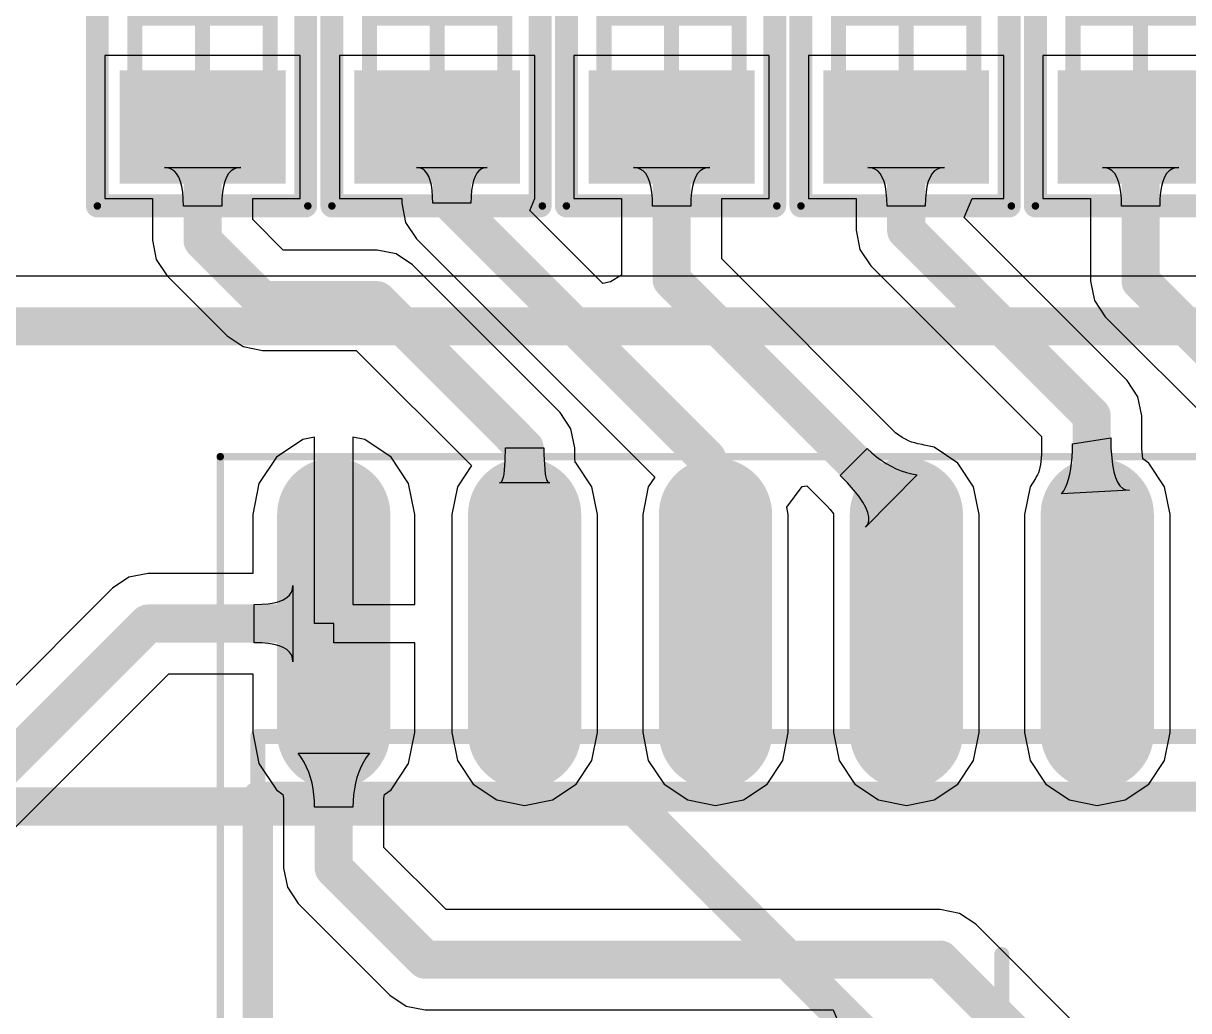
# Model space of a CAD drawing. Header units: inches. Extents: x 1.37 to 4.6, y 1.74 to 5.29.
# Drawn here: x 3.5377 to 3.843, y 2.9366 to 3.1951 of the extents above; entities that cross this region are included whole.
import ezdxf

# ---------------------------------------------------------------- set-up
doc = ezdxf.new("R2010")
doc.units = ezdxf.units.IN
doc.header["$MEASUREMENT"] = 0
for name, color, linetype in [('BottomLayer', 5, 'Continuous'), ('Mechanical13', 56, 'Continuous'), ('Mechanical15', 56, 'Continuous'), ('TopLayer', 1, 'Continuous'), ('TopOverlay', 2, 'Continuous'), ('TopPaste', 8, 'Continuous'), ('TopSolder', 216, 'Continuous')]:
    doc.layers.add(name, color=color, linetype=linetype)

# ---------------------------------------------------------------- blocks, each defined once
blk = doc.blocks.new('SOP_16_22')
at = {"layer": 'TopLayer'}
h = blk.add_hatch(color=1, dxfattribs=at)
edge = h.paths.add_edge_path()
edge.add_arc((-0.07776, 0.025), 0.01083, 270, 450)
edge.add_line((-0.07776, 0.03583), (-0.13484, 0.03583))
edge.add_arc((-0.13484, 0.025), 0.01083, 90, 270)
edge.add_line((-0.13484, 0.01417), (-0.07776, 0.01417))
h = blk.add_hatch(color=1, dxfattribs=at)
edge = h.paths.add_edge_path()
edge.add_arc((-0.07776, -0.025), 0.01083, 270, 450)
edge.add_line((-0.07776, -0.01417), (-0.13484, -0.01417))
edge.add_arc((-0.13484, -0.025), 0.01083, 90, 270)
edge.add_line((-0.13484, -0.03583), (-0.07776, -0.03583))
h = blk.add_hatch(color=1, dxfattribs=at)
edge = h.paths.add_edge_path()
edge.add_arc((-0.07776, -0.075), 0.01083, 270, 450)
edge.add_line((-0.07776, -0.06417), (-0.13484, -0.06417))
edge.add_arc((-0.13484, -0.075), 0.01083, 90, 270)
edge.add_line((-0.13484, -0.08583), (-0.07776, -0.08583))
h = blk.add_hatch(color=1, dxfattribs=at)
edge = h.paths.add_edge_path()
edge.add_arc((-0.07776, -0.125), 0.01083, 270, 450)
edge.add_line((-0.07776, -0.11417), (-0.13484, -0.11417))
edge.add_arc((-0.13484, -0.125), 0.01083, 90, 270)
edge.add_line((-0.13484, -0.13583), (-0.07776, -0.13583))
h = blk.add_hatch(color=1, dxfattribs=at)
edge = h.paths.add_edge_path()
edge.add_arc((-0.07776, -0.175), 0.01083, 270, 450)
edge.add_line((-0.07776, -0.16417), (-0.13484, -0.16417))
edge.add_arc((-0.13484, -0.175), 0.01083, 90, 270)
edge.add_line((-0.13484, -0.18583), (-0.07776, -0.18583))
at = {"layer": 'TopPaste'}
h = blk.add_hatch(color=8, dxfattribs=at)
edge = h.paths.add_edge_path()
edge.add_arc((-0.07776, 0.025), 0.01083, 270, 450)
edge.add_line((-0.07776, 0.03583), (-0.13484, 0.03583))
edge.add_arc((-0.13484, 0.025), 0.01083, 90, 270)
edge.add_line((-0.13484, 0.01417), (-0.07776, 0.01417))
h = blk.add_hatch(color=8, dxfattribs=at)
edge = h.paths.add_edge_path()
edge.add_arc((-0.07776, -0.025), 0.01083, 270, 450)
edge.add_line((-0.07776, -0.01417), (-0.13484, -0.01417))
edge.add_arc((-0.13484, -0.025), 0.01083, 90, 270)
edge.add_line((-0.13484, -0.03583), (-0.07776, -0.03583))
h = blk.add_hatch(color=8, dxfattribs=at)
edge = h.paths.add_edge_path()
edge.add_arc((-0.07776, -0.075), 0.01083, 270, 450)
edge.add_line((-0.07776, -0.06417), (-0.13484, -0.06417))
edge.add_arc((-0.13484, -0.075), 0.01083, 90, 270)
edge.add_line((-0.13484, -0.08583), (-0.07776, -0.08583))
h = blk.add_hatch(color=8, dxfattribs=at)
edge = h.paths.add_edge_path()
edge.add_arc((-0.07776, -0.125), 0.01083, 270, 450)
edge.add_line((-0.07776, -0.11417), (-0.13484, -0.11417))
edge.add_arc((-0.13484, -0.125), 0.01083, 90, 270)
edge.add_line((-0.13484, -0.13583), (-0.07776, -0.13583))
h = blk.add_hatch(color=8, dxfattribs=at)
edge = h.paths.add_edge_path()
edge.add_arc((-0.07776, -0.175), 0.01083, 270, 450)
edge.add_line((-0.07776, -0.16417), (-0.13484, -0.16417))
edge.add_arc((-0.13484, -0.175), 0.01083, 90, 270)
edge.add_line((-0.13484, -0.18583), (-0.07776, -0.18583))
at = {"layer": 'TopSolder'}
h = blk.add_hatch(color=216, dxfattribs=at)
edge = h.paths.add_edge_path()
edge.add_arc((-0.07776, 0.025), 0.01483, 270, 450)
edge.add_line((-0.07776, 0.03983), (-0.13484, 0.03983))
edge.add_arc((-0.13484, 0.025), 0.01483, 90, 270)
edge.add_line((-0.13484, 0.01017), (-0.07776, 0.01017))
h = blk.add_hatch(color=216, dxfattribs=at)
edge = h.paths.add_edge_path()
edge.add_arc((-0.07776, -0.025), 0.01483, 270, 450)
edge.add_line((-0.07776, -0.01017), (-0.13484, -0.01017))
edge.add_arc((-0.13484, -0.025), 0.01483, 90, 270)
edge.add_line((-0.13484, -0.03983), (-0.07776, -0.03983))
h = blk.add_hatch(color=216, dxfattribs=at)
edge = h.paths.add_edge_path()
edge.add_arc((-0.07776, -0.075), 0.01483, 270, 450)
edge.add_line((-0.07776, -0.06017), (-0.13484, -0.06017))
edge.add_arc((-0.13484, -0.075), 0.01483, 90, 270)
edge.add_line((-0.13484, -0.08983), (-0.07776, -0.08983))
h = blk.add_hatch(color=216, dxfattribs=at)
edge = h.paths.add_edge_path()
edge.add_arc((-0.07776, -0.125), 0.01483, 270, 450)
edge.add_line((-0.07776, -0.11017), (-0.13484, -0.11017))
edge.add_arc((-0.13484, -0.125), 0.01483, 90, 270)
edge.add_line((-0.13484, -0.13983), (-0.07776, -0.13983))
h = blk.add_hatch(color=216, dxfattribs=at)
edge = h.paths.add_edge_path()
edge.add_arc((-0.07776, -0.175), 0.01483, 270, 450)
edge.add_line((-0.07776, -0.16017), (-0.13484, -0.16017))
edge.add_arc((-0.13484, -0.175), 0.01483, 90, 270)
edge.add_line((-0.13484, -0.18983), (-0.07776, -0.18983))
at = {"layer": 'Mechanical13', "const_width": 0.00394}
for points in [[(-0.07677, -0.19488), (-0.07677, 0.19488)], [(0.07677, -0.19488), (-0.07677, -0.19488)]]:
    blk.add_lwpolyline(points, dxfattribs=at)
at = {"layer": 'Mechanical13', "const_width": 0.00197}
blk.add_lwpolyline([(-0.07776, -0.19488, 1), (-0.07579, -0.19488, 1)], format="xyb", close=True, dxfattribs=at)
blk.add_lwpolyline([(-0.07776, -0.19488, 1), (-0.07579, -0.19488, 1)], format="xyb", close=True, dxfattribs=at)
at = {"layer": 'Mechanical15'}
for points, const_width in [([(-0.15, -0.20472), (-0.15, 0.20472)], 0.00197), ([(0.01969, 0), (-0.01969, 0)], 0.00394), ([(0.15, -0.20472), (-0.15, -0.20472)], 0.00197)]:
    blk.add_lwpolyline(points, dxfattribs=dict(at, const_width=const_width))
for points, const_width in [([(-0.02067, 0, 1), (-0.0187, 0, 1)], 0.00197), ([(-0.15049, -0.20472, 1), (-0.14951, -0.20472, 1)], 0.000984), ([(-0.15049, -0.20472, 1), (-0.14951, -0.20472, 1)], 0.000984)]:
    blk.add_lwpolyline(points, format="xyb", close=True, dxfattribs=dict(at, const_width=const_width))
at = {"layer": 'TopOverlay', "const_width": 0.00787}
for points in [[(-0.06102, -0.19488), (-0.06102, 0.19488)], [(0.06102, -0.19488), (-0.06102, -0.19488)]]:
    blk.add_lwpolyline(points, dxfattribs=at)
at = {"layer": 'TopOverlay', "const_width": 0.00394}
blk.add_lwpolyline([(-0.06299, -0.19488, 1), (-0.05906, -0.19488, 1)], format="xyb", close=True, dxfattribs=at)
blk.add_lwpolyline([(-0.06299, -0.19488, 1), (-0.05906, -0.19488, 1)], format="xyb", close=True, dxfattribs=at)
blk = doc.blocks.new('_________0603_91')
at = {"layer": 'TopLayer'}
for points in [[(-0.03937, -0.01772), (-0.03937, 0.01772), (-0.01772, 0.01772), (-0.01772, -0.01772)], [(0.01772, -0.01772), (0.01772, 0.01772), (0.03937, 0.01772), (0.03937, -0.01772)]]:
    blk.add_hatch(color=1, dxfattribs=at).paths.add_polyline_path(points)
at = {"layer": 'TopPaste'}
for points in [[(-0.03937, -0.01772), (-0.03937, 0.01772), (-0.01772, 0.01772), (-0.01772, -0.01772)], [(0.01772, -0.01772), (0.01772, 0.01772), (0.03937, 0.01772), (0.03937, -0.01772)]]:
    blk.add_hatch(color=8, dxfattribs=at).paths.add_polyline_path(points)
at = {"layer": 'TopSolder'}
for points in [[(-0.04337, -0.02172), (-0.04337, 0.02172), (-0.01372, 0.02172), (-0.01372, -0.02172)], [(0.01372, -0.02172), (0.01372, 0.02172), (0.04337, 0.02172), (0.04337, -0.02172)]]:
    blk.add_hatch(color=216, dxfattribs=at).paths.add_polyline_path(points)
at = {"layer": 'Mechanical13', "const_width": 0.00394}
for points in [[(-0.0315, 0.01772), (-0.0315, -0.01772)], [(-0.0315, 0.01772), (0.0315, 0.01772)], [(0.0315, 0.01772), (0.0315, -0.01772)], [(-0.0315, -0.01772), (0.0315, -0.01772)]]:
    blk.add_lwpolyline(points, dxfattribs=at)
at = {"layer": 'Mechanical13', "const_width": 0.00197}
for points in [[(-0.03248, 0.01772, 1), (-0.03051, 0.01772, 1)], [(-0.03248, 0.01772, 1), (-0.03051, 0.01772, 1)], [(0.03051, 0.01772, 1), (0.03248, 0.01772, 1)], [(0.03051, 0.01772, 1), (0.03248, 0.01772, 1)], [(-0.03248, -0.01772, 1), (-0.03051, -0.01772, 1)], [(-0.03248, -0.01772, 1), (-0.03051, -0.01772, 1)], [(0.03051, -0.01772, 1), (0.03248, -0.01772, 1)], [(0.03051, -0.01772, 1), (0.03248, -0.01772, 1)]]:
    blk.add_lwpolyline(points, format="xyb", close=True, dxfattribs=at)
at = {"layer": 'Mechanical15'}
for points, const_width in [([(-0.04921, 0.02756), (-0.04921, -0.02756)], 0.00197), ([(-0.04921, 0.02756), (0.04921, 0.02756)], 0.00197), ([(0.04921, 0.02756), (0.04921, -0.02756)], 0.00197), ([(0, 0.01772), (0, -0.01772)], 0.00394), ([(-0.01772, 0), (0.01772, 0)], 0.00394), ([(-0.04921, -0.02756), (0.04921, -0.02756)], 0.00197)]:
    blk.add_lwpolyline(points, dxfattribs=dict(at, const_width=const_width))
for points, const_width in [([(-0.0497, 0.02756, 1), (-0.04872, 0.02756, 1)], 0.000984), ([(-0.0497, 0.02756, 1), (-0.04872, 0.02756, 1)], 0.000984), ([(0.04872, 0.02756, 1), (0.0497, 0.02756, 1)], 0.000984), ([(0.04872, 0.02756, 1), (0.0497, 0.02756, 1)], 0.000984), ([(-0.00098, 0.01772, 1), (0.00098, 0.01772, 1)], 0.00197), ([(-0.0187, 0, 1), (-0.01673, 0, 1)], 0.00197), ([(0.01673, 0, 1), (0.0187, 0, 1)], 0.00197), ([(-0.00098, -0.01772, 1), (0.00098, -0.01772, 1)], 0.00197), ([(-0.0497, -0.02756, 1), (-0.04872, -0.02756, 1)], 0.000984), ([(-0.0497, -0.02756, 1), (-0.04872, -0.02756, 1)], 0.000984), ([(0.04872, -0.02756, 1), (0.0497, -0.02756, 1)], 0.000984), ([(0.04872, -0.02756, 1), (0.0497, -0.02756, 1)], 0.000984)]:
    blk.add_lwpolyline(points, format="xyb", close=True, dxfattribs=dict(at, const_width=const_width))
at = {"layer": 'TopOverlay', "const_width": 0.006}
for points in [[(-0.04921, 0.02756), (-0.04921, -0.027)], [(-0.04921, 0.02756), (0.049, 0.02756)], [(0.049, 0.02756), (0.049, -0.027)], [(-0.04921, -0.027), (0.049, -0.027)]]:
    blk.add_lwpolyline(points, dxfattribs=at)
at = {"layer": 'TopOverlay', "const_width": 0.003}
for points in [[(-0.05071, 0.02756, 1), (-0.04771, 0.02756, 1)], [(-0.05071, 0.02756, 1), (-0.04771, 0.02756, 1)], [(0.0475, 0.02756, 1), (0.0505, 0.02756, 1)], [(0.0475, 0.02756, 1), (0.0505, 0.02756, 1)], [(-0.05071, -0.027, 1), (-0.04771, -0.027, 1)], [(-0.05071, -0.027, 1), (-0.04771, -0.027, 1)], [(0.0475, -0.027, 1), (0.0505, -0.027, 1)], [(0.0475, -0.027, 1), (0.0505, -0.027, 1)]]:
    blk.add_lwpolyline(points, format="xyb", close=True, dxfattribs=at)
blk = doc.blocks.new('_________0603_93')
at = {"layer": 'TopLayer'}
for points in [[(-0.03937, -0.01772), (-0.03937, 0.01772), (-0.01772, 0.01772), (-0.01772, -0.01772)], [(0.01772, -0.01772), (0.01772, 0.01772), (0.03937, 0.01772), (0.03937, -0.01772)]]:
    blk.add_hatch(color=1, dxfattribs=at).paths.add_polyline_path(points)
at = {"layer": 'TopPaste'}
for points in [[(-0.03937, -0.01772), (-0.03937, 0.01772), (-0.01772, 0.01772), (-0.01772, -0.01772)], [(0.01772, -0.01772), (0.01772, 0.01772), (0.03937, 0.01772), (0.03937, -0.01772)]]:
    blk.add_hatch(color=8, dxfattribs=at).paths.add_polyline_path(points)
at = {"layer": 'TopSolder'}
for points in [[(-0.04337, -0.02172), (-0.04337, 0.02172), (-0.01372, 0.02172), (-0.01372, -0.02172)], [(0.01372, -0.02172), (0.01372, 0.02172), (0.04337, 0.02172), (0.04337, -0.02172)]]:
    blk.add_hatch(color=216, dxfattribs=at).paths.add_polyline_path(points)
at = {"layer": 'Mechanical13', "const_width": 0.00394}
for points in [[(-0.0315, 0.01772), (-0.0315, -0.01772)], [(-0.0315, 0.01772), (0.0315, 0.01772)], [(0.0315, 0.01772), (0.0315, -0.01772)], [(-0.0315, -0.01772), (0.0315, -0.01772)]]:
    blk.add_lwpolyline(points, dxfattribs=at)
at = {"layer": 'Mechanical13', "const_width": 0.00197}
for points in [[(-0.03248, 0.01772, 1), (-0.03051, 0.01772, 1)], [(-0.03248, 0.01772, 1), (-0.03051, 0.01772, 1)], [(0.03051, 0.01772, 1), (0.03248, 0.01772, 1)], [(0.03051, 0.01772, 1), (0.03248, 0.01772, 1)], [(-0.03248, -0.01772, 1), (-0.03051, -0.01772, 1)], [(-0.03248, -0.01772, 1), (-0.03051, -0.01772, 1)], [(0.03051, -0.01772, 1), (0.03248, -0.01772, 1)], [(0.03051, -0.01772, 1), (0.03248, -0.01772, 1)]]:
    blk.add_lwpolyline(points, format="xyb", close=True, dxfattribs=at)
at = {"layer": 'Mechanical15'}
for points, const_width in [([(-0.04921, 0.02756), (-0.04921, -0.02756)], 0.00197), ([(-0.04921, 0.02756), (0.04921, 0.02756)], 0.00197), ([(0.04921, 0.02756), (0.04921, -0.02756)], 0.00197), ([(0, 0.01772), (0, -0.01772)], 0.00394), ([(-0.01772, 0), (0.01772, 0)], 0.00394), ([(-0.04921, -0.02756), (0.04921, -0.02756)], 0.00197)]:
    blk.add_lwpolyline(points, dxfattribs=dict(at, const_width=const_width))
for points, const_width in [([(-0.0497, 0.02756, 1), (-0.04872, 0.02756, 1)], 0.000984), ([(-0.0497, 0.02756, 1), (-0.04872, 0.02756, 1)], 0.000984), ([(0.04872, 0.02756, 1), (0.0497, 0.02756, 1)], 0.000984), ([(0.04872, 0.02756, 1), (0.0497, 0.02756, 1)], 0.000984), ([(-0.00098, 0.01772, 1), (0.00098, 0.01772, 1)], 0.00197), ([(-0.0187, 0, 1), (-0.01673, 0, 1)], 0.00197), ([(0.01673, 0, 1), (0.0187, 0, 1)], 0.00197), ([(-0.00098, -0.01772, 1), (0.00098, -0.01772, 1)], 0.00197), ([(-0.0497, -0.02756, 1), (-0.04872, -0.02756, 1)], 0.000984), ([(-0.0497, -0.02756, 1), (-0.04872, -0.02756, 1)], 0.000984), ([(0.04872, -0.02756, 1), (0.0497, -0.02756, 1)], 0.000984), ([(0.04872, -0.02756, 1), (0.0497, -0.02756, 1)], 0.000984)]:
    blk.add_lwpolyline(points, format="xyb", close=True, dxfattribs=dict(at, const_width=const_width))
at = {"layer": 'TopOverlay', "const_width": 0.006}
for points in [[(-0.04921, 0.02756), (-0.04921, -0.027)], [(-0.04921, 0.02756), (0.049, 0.02756)], [(0.049, 0.02756), (0.049, -0.027)], [(-0.04921, -0.027), (0.049, -0.027)]]:
    blk.add_lwpolyline(points, dxfattribs=at)
at = {"layer": 'TopOverlay', "const_width": 0.003}
for points in [[(-0.05071, 0.02756, 1), (-0.04771, 0.02756, 1)], [(-0.05071, 0.02756, 1), (-0.04771, 0.02756, 1)], [(0.0475, 0.02756, 1), (0.0505, 0.02756, 1)], [(0.0475, 0.02756, 1), (0.0505, 0.02756, 1)], [(-0.05071, -0.027, 1), (-0.04771, -0.027, 1)], [(-0.05071, -0.027, 1), (-0.04771, -0.027, 1)], [(0.0475, -0.027, 1), (0.0505, -0.027, 1)], [(0.0475, -0.027, 1), (0.0505, -0.027, 1)]]:
    blk.add_lwpolyline(points, format="xyb", close=True, dxfattribs=at)
blk = doc.blocks.new('_________0603_95')
at = {"layer": 'TopLayer'}
for points in [[(-0.03937, -0.01772), (-0.03937, 0.01772), (-0.01772, 0.01772), (-0.01772, -0.01772)], [(0.01772, -0.01772), (0.01772, 0.01772), (0.03937, 0.01772), (0.03937, -0.01772)]]:
    blk.add_hatch(color=1, dxfattribs=at).paths.add_polyline_path(points)
at = {"layer": 'TopPaste'}
for points in [[(-0.03937, -0.01772), (-0.03937, 0.01772), (-0.01772, 0.01772), (-0.01772, -0.01772)], [(0.01772, -0.01772), (0.01772, 0.01772), (0.03937, 0.01772), (0.03937, -0.01772)]]:
    blk.add_hatch(color=8, dxfattribs=at).paths.add_polyline_path(points)
at = {"layer": 'TopSolder'}
for points in [[(-0.04337, -0.02172), (-0.04337, 0.02172), (-0.01372, 0.02172), (-0.01372, -0.02172)], [(0.01372, -0.02172), (0.01372, 0.02172), (0.04337, 0.02172), (0.04337, -0.02172)]]:
    blk.add_hatch(color=216, dxfattribs=at).paths.add_polyline_path(points)
at = {"layer": 'Mechanical13', "const_width": 0.00394}
for points in [[(-0.0315, 0.01772), (-0.0315, -0.01772)], [(-0.0315, 0.01772), (0.0315, 0.01772)], [(0.0315, 0.01772), (0.0315, -0.01772)], [(-0.0315, -0.01772), (0.0315, -0.01772)]]:
    blk.add_lwpolyline(points, dxfattribs=at)
at = {"layer": 'Mechanical13', "const_width": 0.00197}
for points in [[(-0.03248, 0.01772, 1), (-0.03051, 0.01772, 1)], [(-0.03248, 0.01772, 1), (-0.03051, 0.01772, 1)], [(0.03051, 0.01772, 1), (0.03248, 0.01772, 1)], [(0.03051, 0.01772, 1), (0.03248, 0.01772, 1)], [(-0.03248, -0.01772, 1), (-0.03051, -0.01772, 1)], [(-0.03248, -0.01772, 1), (-0.03051, -0.01772, 1)], [(0.03051, -0.01772, 1), (0.03248, -0.01772, 1)], [(0.03051, -0.01772, 1), (0.03248, -0.01772, 1)]]:
    blk.add_lwpolyline(points, format="xyb", close=True, dxfattribs=at)
at = {"layer": 'Mechanical15'}
for points, const_width in [([(-0.04921, 0.02756), (-0.04921, -0.02756)], 0.00197), ([(-0.04921, 0.02756), (0.04921, 0.02756)], 0.00197), ([(0.04921, 0.02756), (0.04921, -0.02756)], 0.00197), ([(0, 0.01772), (0, -0.01772)], 0.00394), ([(-0.01772, 0), (0.01772, 0)], 0.00394), ([(-0.04921, -0.02756), (0.04921, -0.02756)], 0.00197)]:
    blk.add_lwpolyline(points, dxfattribs=dict(at, const_width=const_width))
for points, const_width in [([(-0.0497, 0.02756, 1), (-0.04872, 0.02756, 1)], 0.000984), ([(-0.0497, 0.02756, 1), (-0.04872, 0.02756, 1)], 0.000984), ([(0.04872, 0.02756, 1), (0.0497, 0.02756, 1)], 0.000984), ([(0.04872, 0.02756, 1), (0.0497, 0.02756, 1)], 0.000984), ([(-0.00098, 0.01772, 1), (0.00098, 0.01772, 1)], 0.00197), ([(-0.0187, 0, 1), (-0.01673, 0, 1)], 0.00197), ([(0.01673, 0, 1), (0.0187, 0, 1)], 0.00197), ([(-0.00098, -0.01772, 1), (0.00098, -0.01772, 1)], 0.00197), ([(-0.0497, -0.02756, 1), (-0.04872, -0.02756, 1)], 0.000984), ([(-0.0497, -0.02756, 1), (-0.04872, -0.02756, 1)], 0.000984), ([(0.04872, -0.02756, 1), (0.0497, -0.02756, 1)], 0.000984), ([(0.04872, -0.02756, 1), (0.0497, -0.02756, 1)], 0.000984)]:
    blk.add_lwpolyline(points, format="xyb", close=True, dxfattribs=dict(at, const_width=const_width))
at = {"layer": 'TopOverlay', "const_width": 0.006}
for points in [[(-0.04921, 0.02756), (-0.04921, -0.027)], [(-0.04921, 0.02756), (0.049, 0.02756)], [(0.049, 0.02756), (0.049, -0.027)], [(-0.04921, -0.027), (0.049, -0.027)]]:
    blk.add_lwpolyline(points, dxfattribs=at)
at = {"layer": 'TopOverlay', "const_width": 0.003}
for points in [[(-0.05071, 0.02756, 1), (-0.04771, 0.02756, 1)], [(-0.05071, 0.02756, 1), (-0.04771, 0.02756, 1)], [(0.0475, 0.02756, 1), (0.0505, 0.02756, 1)], [(0.0475, 0.02756, 1), (0.0505, 0.02756, 1)], [(-0.05071, -0.027, 1), (-0.04771, -0.027, 1)], [(-0.05071, -0.027, 1), (-0.04771, -0.027, 1)], [(0.0475, -0.027, 1), (0.0505, -0.027, 1)], [(0.0475, -0.027, 1), (0.0505, -0.027, 1)]]:
    blk.add_lwpolyline(points, format="xyb", close=True, dxfattribs=at)
blk = doc.blocks.new('_________0603_97')
at = {"layer": 'TopLayer'}
for points in [[(-0.03937, -0.01772), (-0.03937, 0.01772), (-0.01772, 0.01772), (-0.01772, -0.01772)], [(0.01772, -0.01772), (0.01772, 0.01772), (0.03937, 0.01772), (0.03937, -0.01772)]]:
    blk.add_hatch(color=1, dxfattribs=at).paths.add_polyline_path(points)
at = {"layer": 'TopPaste'}
for points in [[(-0.03937, -0.01772), (-0.03937, 0.01772), (-0.01772, 0.01772), (-0.01772, -0.01772)], [(0.01772, -0.01772), (0.01772, 0.01772), (0.03937, 0.01772), (0.03937, -0.01772)]]:
    blk.add_hatch(color=8, dxfattribs=at).paths.add_polyline_path(points)
at = {"layer": 'TopSolder'}
for points in [[(-0.04337, -0.02172), (-0.04337, 0.02172), (-0.01372, 0.02172), (-0.01372, -0.02172)], [(0.01372, -0.02172), (0.01372, 0.02172), (0.04337, 0.02172), (0.04337, -0.02172)]]:
    blk.add_hatch(color=216, dxfattribs=at).paths.add_polyline_path(points)
at = {"layer": 'Mechanical13', "const_width": 0.00394}
for points in [[(-0.0315, 0.01772), (-0.0315, -0.01772)], [(-0.0315, 0.01772), (0.0315, 0.01772)], [(0.0315, 0.01772), (0.0315, -0.01772)], [(-0.0315, -0.01772), (0.0315, -0.01772)]]:
    blk.add_lwpolyline(points, dxfattribs=at)
at = {"layer": 'Mechanical13', "const_width": 0.00197}
for points in [[(-0.03248, 0.01772, 1), (-0.03051, 0.01772, 1)], [(-0.03248, 0.01772, 1), (-0.03051, 0.01772, 1)], [(0.03051, 0.01772, 1), (0.03248, 0.01772, 1)], [(0.03051, 0.01772, 1), (0.03248, 0.01772, 1)], [(-0.03248, -0.01772, 1), (-0.03051, -0.01772, 1)], [(-0.03248, -0.01772, 1), (-0.03051, -0.01772, 1)], [(0.03051, -0.01772, 1), (0.03248, -0.01772, 1)], [(0.03051, -0.01772, 1), (0.03248, -0.01772, 1)]]:
    blk.add_lwpolyline(points, format="xyb", close=True, dxfattribs=at)
at = {"layer": 'Mechanical15'}
for points, const_width in [([(-0.04921, 0.02756), (-0.04921, -0.02756)], 0.00197), ([(-0.04921, 0.02756), (0.04921, 0.02756)], 0.00197), ([(0.04921, 0.02756), (0.04921, -0.02756)], 0.00197), ([(0, 0.01772), (0, -0.01772)], 0.00394), ([(-0.01772, 0), (0.01772, 0)], 0.00394), ([(-0.04921, -0.02756), (0.04921, -0.02756)], 0.00197)]:
    blk.add_lwpolyline(points, dxfattribs=dict(at, const_width=const_width))
for points, const_width in [([(-0.0497, 0.02756, 1), (-0.04872, 0.02756, 1)], 0.000984), ([(-0.0497, 0.02756, 1), (-0.04872, 0.02756, 1)], 0.000984), ([(0.04872, 0.02756, 1), (0.0497, 0.02756, 1)], 0.000984), ([(0.04872, 0.02756, 1), (0.0497, 0.02756, 1)], 0.000984), ([(-0.00098, 0.01772, 1), (0.00098, 0.01772, 1)], 0.00197), ([(-0.0187, 0, 1), (-0.01673, 0, 1)], 0.00197), ([(0.01673, 0, 1), (0.0187, 0, 1)], 0.00197), ([(-0.00098, -0.01772, 1), (0.00098, -0.01772, 1)], 0.00197), ([(-0.0497, -0.02756, 1), (-0.04872, -0.02756, 1)], 0.000984), ([(-0.0497, -0.02756, 1), (-0.04872, -0.02756, 1)], 0.000984), ([(0.04872, -0.02756, 1), (0.0497, -0.02756, 1)], 0.000984), ([(0.04872, -0.02756, 1), (0.0497, -0.02756, 1)], 0.000984)]:
    blk.add_lwpolyline(points, format="xyb", close=True, dxfattribs=dict(at, const_width=const_width))
at = {"layer": 'TopOverlay', "const_width": 0.006}
for points in [[(-0.04921, 0.02756), (-0.04921, -0.027)], [(-0.04921, 0.02756), (0.049, 0.02756)], [(0.049, 0.02756), (0.049, -0.027)], [(-0.04921, -0.027), (0.049, -0.027)]]:
    blk.add_lwpolyline(points, dxfattribs=at)
at = {"layer": 'TopOverlay', "const_width": 0.003}
for points in [[(-0.05071, 0.02756, 1), (-0.04771, 0.02756, 1)], [(-0.05071, 0.02756, 1), (-0.04771, 0.02756, 1)], [(0.0475, 0.02756, 1), (0.0505, 0.02756, 1)], [(0.0475, 0.02756, 1), (0.0505, 0.02756, 1)], [(-0.05071, -0.027, 1), (-0.04771, -0.027, 1)], [(-0.05071, -0.027, 1), (-0.04771, -0.027, 1)], [(0.0475, -0.027, 1), (0.0505, -0.027, 1)], [(0.0475, -0.027, 1), (0.0505, -0.027, 1)]]:
    blk.add_lwpolyline(points, format="xyb", close=True, dxfattribs=at)
blk = doc.blocks.new('_________0603_99')
at = {"layer": 'TopLayer'}
for points in [[(-0.03937, -0.01772), (-0.03937, 0.01772), (-0.01772, 0.01772), (-0.01772, -0.01772)], [(0.01772, -0.01772), (0.01772, 0.01772), (0.03937, 0.01772), (0.03937, -0.01772)]]:
    blk.add_hatch(color=1, dxfattribs=at).paths.add_polyline_path(points)
at = {"layer": 'TopPaste'}
for points in [[(-0.03937, -0.01772), (-0.03937, 0.01772), (-0.01772, 0.01772), (-0.01772, -0.01772)], [(0.01772, -0.01772), (0.01772, 0.01772), (0.03937, 0.01772), (0.03937, -0.01772)]]:
    blk.add_hatch(color=8, dxfattribs=at).paths.add_polyline_path(points)
at = {"layer": 'TopSolder'}
for points in [[(-0.04337, -0.02172), (-0.04337, 0.02172), (-0.01372, 0.02172), (-0.01372, -0.02172)], [(0.01372, -0.02172), (0.01372, 0.02172), (0.04337, 0.02172), (0.04337, -0.02172)]]:
    blk.add_hatch(color=216, dxfattribs=at).paths.add_polyline_path(points)
at = {"layer": 'Mechanical13', "const_width": 0.00394}
for points in [[(-0.0315, 0.01772), (-0.0315, -0.01772)], [(-0.0315, 0.01772), (0.0315, 0.01772)], [(0.0315, 0.01772), (0.0315, -0.01772)], [(-0.0315, -0.01772), (0.0315, -0.01772)]]:
    blk.add_lwpolyline(points, dxfattribs=at)
at = {"layer": 'Mechanical13', "const_width": 0.00197}
for points in [[(-0.03248, 0.01772, 1), (-0.03051, 0.01772, 1)], [(-0.03248, 0.01772, 1), (-0.03051, 0.01772, 1)], [(0.03051, 0.01772, 1), (0.03248, 0.01772, 1)], [(0.03051, 0.01772, 1), (0.03248, 0.01772, 1)], [(-0.03248, -0.01772, 1), (-0.03051, -0.01772, 1)], [(-0.03248, -0.01772, 1), (-0.03051, -0.01772, 1)], [(0.03051, -0.01772, 1), (0.03248, -0.01772, 1)], [(0.03051, -0.01772, 1), (0.03248, -0.01772, 1)]]:
    blk.add_lwpolyline(points, format="xyb", close=True, dxfattribs=at)
at = {"layer": 'Mechanical15'}
for points, const_width in [([(-0.04921, 0.02756), (-0.04921, -0.02756)], 0.00197), ([(-0.04921, 0.02756), (0.04921, 0.02756)], 0.00197), ([(0.04921, 0.02756), (0.04921, -0.02756)], 0.00197), ([(0, 0.01772), (0, -0.01772)], 0.00394), ([(-0.01772, 0), (0.01772, 0)], 0.00394), ([(-0.04921, -0.02756), (0.04921, -0.02756)], 0.00197)]:
    blk.add_lwpolyline(points, dxfattribs=dict(at, const_width=const_width))
for points, const_width in [([(-0.0497, 0.02756, 1), (-0.04872, 0.02756, 1)], 0.000984), ([(-0.0497, 0.02756, 1), (-0.04872, 0.02756, 1)], 0.000984), ([(0.04872, 0.02756, 1), (0.0497, 0.02756, 1)], 0.000984), ([(0.04872, 0.02756, 1), (0.0497, 0.02756, 1)], 0.000984), ([(-0.00098, 0.01772, 1), (0.00098, 0.01772, 1)], 0.00197), ([(-0.0187, 0, 1), (-0.01673, 0, 1)], 0.00197), ([(0.01673, 0, 1), (0.0187, 0, 1)], 0.00197), ([(-0.00098, -0.01772, 1), (0.00098, -0.01772, 1)], 0.00197), ([(-0.0497, -0.02756, 1), (-0.04872, -0.02756, 1)], 0.000984), ([(-0.0497, -0.02756, 1), (-0.04872, -0.02756, 1)], 0.000984), ([(0.04872, -0.02756, 1), (0.0497, -0.02756, 1)], 0.000984), ([(0.04872, -0.02756, 1), (0.0497, -0.02756, 1)], 0.000984)]:
    blk.add_lwpolyline(points, format="xyb", close=True, dxfattribs=dict(at, const_width=const_width))
at = {"layer": 'TopOverlay', "const_width": 0.006}
for points in [[(-0.04921, 0.02756), (-0.04921, -0.027)], [(-0.04921, 0.02756), (0.049, 0.02756)], [(0.049, 0.02756), (0.049, -0.027)], [(-0.04921, -0.027), (0.049, -0.027)]]:
    blk.add_lwpolyline(points, dxfattribs=at)
at = {"layer": 'TopOverlay', "const_width": 0.003}
for points in [[(-0.05071, 0.02756, 1), (-0.04771, 0.02756, 1)], [(-0.05071, 0.02756, 1), (-0.04771, 0.02756, 1)], [(0.0475, 0.02756, 1), (0.0505, 0.02756, 1)], [(0.0475, 0.02756, 1), (0.0505, 0.02756, 1)], [(-0.05071, -0.027, 1), (-0.04771, -0.027, 1)], [(-0.05071, -0.027, 1), (-0.04771, -0.027, 1)], [(0.0475, -0.027, 1), (0.0505, -0.027, 1)], [(0.0475, -0.027, 1), (0.0505, -0.027, 1)]]:
    blk.add_lwpolyline(points, format="xyb", close=True, dxfattribs=at)

msp = doc.modelspace()

# ---------------------------------------------------------------- linework, layer by layer
at = {"layer": 'BottomLayer'}
msp.add_line((3.99428, 3.12885), (3.33972, 3.12885), dxfattribs=at)
at = {"layer": 'BottomLayer', "const_width": 0.01}
for points in [[(3.33428, 3.11572), (3.99428, 3.11572)], [(3.325, 2.99), (3.69795, 2.99)], [(3.69795, 2.99), (3.76772, 2.92023)]]:
    msp.add_lwpolyline(points, dxfattribs=at)
at = {"layer": 'BottomLayer', "const_width": 0.005}
msp.add_lwpolyline([(3.69545, 2.99, 1), (3.70045, 2.99, 1)], format="xyb", close=True, dxfattribs=at)
msp.add_lwpolyline([(3.69545, 2.99, 1), (3.70045, 2.99, 1)], format="xyb", close=True, dxfattribs=at)
at = {"layer": 'TopLayer'}
for p, q in [((3.61029, 3.18661), (3.55911, 3.18661)), ((3.55911, 3.18661), (3.55911, 3.14921)), ((3.61029, 3.14921), (3.61029, 3.18661)), ((3.67172, 3.18661), (3.62054, 3.18661)), ((3.62054, 3.18661), (3.62054, 3.14921)), ((3.67172, 3.14921), (3.67172, 3.18661)), ((3.73315, 3.18661), (3.68197, 3.18661)), ((3.68197, 3.18661), (3.68197, 3.14921)), ((3.73315, 3.14921), (3.73315, 3.18661)), ((3.79458, 3.18661), (3.7434, 3.18661)), ((3.7434, 3.18661), (3.7434, 3.14921)), ((3.79458, 3.14921), (3.79458, 3.18661)), ((3.85601, 3.18661), (3.80482, 3.18661)), ((3.80482, 3.18661), (3.80482, 3.14921)), ((3.57565, 3.15722), (3.5747, 3.15733)), ((3.5747, 3.15733), (3.5947, 3.15733)), ((3.5765, 3.15692), (3.57565, 3.15722)), ((3.57725, 3.15641), (3.5765, 3.15692)), ((3.5779, 3.15571), (3.57725, 3.15641)), ((3.59215, 3.15641), (3.5915, 3.15571)), ((3.5929, 3.15692), (3.59215, 3.15641)), ((3.59375, 3.15722), (3.5929, 3.15692)), ((3.5947, 3.15733), (3.59375, 3.15722)), ((3.64155, 3.15723), (3.64074, 3.15733)), ((3.64074, 3.15733), (3.65927, 3.15733)), ((3.64228, 3.15695), (3.64155, 3.15723)), ((3.64291, 3.15648), (3.64228, 3.15695)), ((3.64347, 3.15582), (3.64291, 3.15648)), ((3.65709, 3.15648), (3.65654, 3.15582)), ((3.65773, 3.15695), (3.65709, 3.15648)), ((3.65846, 3.15723), (3.65773, 3.15695)), ((3.65927, 3.15733), (3.65846, 3.15723)), ((3.69851, 3.15722), (3.69756, 3.15733)), ((3.69756, 3.15733), (3.71756, 3.15733)), ((3.69936, 3.15692), (3.69851, 3.15722)), ((3.70011, 3.15641), (3.69936, 3.15692)), ((3.70076, 3.15571), (3.70011, 3.15641)), ((3.71501, 3.15641), (3.71436, 3.15571)), ((3.71576, 3.15692), (3.71501, 3.15641)), ((3.71661, 3.15722), (3.71576, 3.15692)), ((3.71756, 3.15733), (3.71661, 3.15722)), ((3.75994, 3.15722), (3.75899, 3.15733)), ((3.75899, 3.15733), (3.77899, 3.15733)), ((3.76079, 3.15692), (3.75994, 3.15722)), ((3.76154, 3.15641), (3.76079, 3.15692)), ((3.76219, 3.15571), (3.76154, 3.15641)), ((3.77644, 3.15641), (3.77579, 3.15571)), ((3.77719, 3.15692), (3.77644, 3.15641)), ((3.77804, 3.15722), (3.77719, 3.15692)), ((3.77899, 3.15733), (3.77804, 3.15722)), ((3.82136, 3.15722), (3.82041, 3.15733)), ((3.82041, 3.15733), (3.84041, 3.15733)), ((3.82221, 3.15692), (3.82136, 3.15722)), ((3.82296, 3.15641), (3.82221, 3.15692)), ((3.82361, 3.15571), (3.82296, 3.15641)), ((3.83786, 3.15641), (3.83721, 3.15571)), ((3.83861, 3.15692), (3.83786, 3.15641)), ((3.83946, 3.15722), (3.83861, 3.15692)), ((3.84041, 3.15733), (3.83946, 3.15722)), ((3.57845, 3.1548), (3.5779, 3.15571)), ((3.5789, 3.15368), (3.57845, 3.1548)), ((3.57925, 3.15237), (3.5789, 3.15368)), ((3.5905, 3.15368), (3.59015, 3.15237)), ((3.59095, 3.1548), (3.5905, 3.15368)), ((3.5915, 3.15571), (3.59095, 3.1548)), ((3.64394, 3.15498), (3.64347, 3.15582)), ((3.64432, 3.15395), (3.64394, 3.15498)), ((3.64462, 3.15273), (3.64432, 3.15395)), ((3.65569, 3.15395), (3.65539, 3.15273)), ((3.65607, 3.15498), (3.65569, 3.15395)), ((3.65654, 3.15582), (3.65607, 3.15498)), ((3.70131, 3.1548), (3.70076, 3.15571)), ((3.70176, 3.15368), (3.70131, 3.1548)), ((3.70211, 3.15237), (3.70176, 3.15368)), ((3.71336, 3.15368), (3.71301, 3.15237)), ((3.71381, 3.1548), (3.71336, 3.15368)), ((3.71436, 3.15571), (3.71381, 3.1548)), ((3.76274, 3.1548), (3.76219, 3.15571)), ((3.76319, 3.15368), (3.76274, 3.1548)), ((3.76354, 3.15237), (3.76319, 3.15368)), ((3.77479, 3.15368), (3.77444, 3.15237)), ((3.77524, 3.1548), (3.77479, 3.15368)), ((3.77579, 3.15571), (3.77524, 3.1548)), ((3.82416, 3.1548), (3.82361, 3.15571)), ((3.82461, 3.15368), (3.82416, 3.1548)), ((3.82496, 3.15237), (3.82461, 3.15368)), ((3.83621, 3.15368), (3.83586, 3.15237)), ((3.83666, 3.1548), (3.83621, 3.15368)), ((3.83721, 3.15571), (3.83666, 3.1548)), ((3.5795, 3.15085), (3.57925, 3.15237)), ((3.57965, 3.14913), (3.5795, 3.15085)), ((3.5899, 3.15085), (3.58975, 3.14913)), ((3.59015, 3.15237), (3.5899, 3.15085)), ((3.64483, 3.15132), (3.64462, 3.15273)), ((3.64496, 3.14973), (3.64483, 3.15132)), ((3.65517, 3.15132), (3.65505, 3.14973)), ((3.65539, 3.15273), (3.65517, 3.15132)), ((3.70236, 3.15085), (3.70211, 3.15237)), ((3.70251, 3.14913), (3.70236, 3.15085)), ((3.71276, 3.15085), (3.71261, 3.14913)), ((3.71301, 3.15237), (3.71276, 3.15085)), ((3.76379, 3.15085), (3.76354, 3.15237)), ((3.76394, 3.14913), (3.76379, 3.15085)), ((3.77419, 3.15085), (3.77404, 3.14913)), ((3.77444, 3.15237), (3.77419, 3.15085)), ((3.82521, 3.15085), (3.82496, 3.15237)), ((3.82536, 3.14913), (3.82521, 3.15085)), ((3.83561, 3.15085), (3.83546, 3.14913)), ((3.83586, 3.15237), (3.83561, 3.15085)), ((3.55911, 3.14921), (3.57157, 3.14921)), ((3.57157, 3.14921), (3.57157, 3.13825)), ((3.5797, 3.14721), (3.57965, 3.14913)), ((3.58975, 3.14913), (3.5897, 3.14721)), ((3.59783, 3.14368), (3.59783, 3.14921)), ((3.59783, 3.14921), (3.61029, 3.14921)), ((3.62054, 3.14921), (3.63688, 3.14921)), ((3.63688, 3.14921), (3.63688, 3.14794)), ((3.63688, 3.14794), (3.63788, 3.14292)), ((3.645, 3.14794), (3.64496, 3.14973)), ((3.655, 3.14794), (3.645, 3.14794)), ((3.65505, 3.14973), (3.655, 3.14794)), ((3.67042, 3.14609), (3.67172, 3.14921)), ((3.67172, 3.14921), (3.67172, 3.14921)), ((3.68197, 3.14921), (3.69443, 3.14921)), ((3.69443, 3.14921), (3.69443, 3.12915)), ((3.70256, 3.14721), (3.70251, 3.14913)), ((3.71261, 3.14913), (3.71256, 3.14721)), ((3.72068, 3.13339), (3.72068, 3.14921)), ((3.72068, 3.14921), (3.73315, 3.14921)), ((3.7434, 3.14921), (3.75586, 3.14921)), ((3.75586, 3.14921), (3.75586, 3.14088)), ((3.76399, 3.14721), (3.76394, 3.14913)), ((3.77404, 3.14913), (3.77399, 3.14721)), ((3.78422, 3.14421), (3.78629, 3.14921)), ((3.78629, 3.14921), (3.79458, 3.14921)), ((3.80482, 3.14921), (3.81729, 3.14921)), ((3.81729, 3.14921), (3.81729, 3.12753)), ((3.82541, 3.14721), (3.82536, 3.14913)), ((3.83546, 3.14913), (3.83541, 3.14721)), ((3.5897, 3.14721), (3.5797, 3.14721)), ((3.68953, 3.12698), (3.67042, 3.14609)), ((3.71256, 3.14721), (3.70256, 3.14721)), ((3.77399, 3.14721), (3.76399, 3.14721)), ((3.82687, 3.10156), (3.78422, 3.14421)), ((3.83541, 3.14721), (3.82541, 3.14721)), ((3.60583, 3.13568), (3.59783, 3.14368)), ((3.63788, 3.14292), (3.64072, 3.13866)), ((3.57157, 3.13825), (3.57257, 3.13322)), ((3.64072, 3.13866), (3.70312, 3.07627)), ((3.75586, 3.14088), (3.75686, 3.13586)), ((3.63039, 3.13568), (3.60583, 3.13568)), ((3.63541, 3.13468), (3.63039, 3.13568)), ((3.75686, 3.13586), (3.7597, 3.1316)), ((3.57257, 3.13322), (3.57542, 3.12896)), ((3.63967, 3.13184), (3.63541, 3.13468)), ((3.76595, 3.08812), (3.72068, 3.13339)), ((3.57542, 3.12896), (3.59111, 3.11328)), ((3.67834, 3.09317), (3.63967, 3.13184)), ((3.69443, 3.12915), (3.69155, 3.12738)), ((3.7597, 3.1316), (3.80446, 3.08685)), ((3.69155, 3.12738), (3.68953, 3.12698)), ((3.81729, 3.12753), (3.81829, 3.12251)), ((3.81829, 3.12251), (3.82113, 3.11825)), ((3.82113, 3.11825), (3.85588, 3.0835)), ((3.59111, 3.11328), (3.59537, 3.11043)), ((3.59537, 3.11043), (3.60039, 3.10943)), ((3.60039, 3.10943), (3.62495, 3.10943)), ((3.62495, 3.10943), (3.65512, 3.07926)), ((3.82971, 3.09731), (3.82687, 3.10156)), ((3.83071, 3.09228), (3.82971, 3.09731)), ((3.68118, 3.08892), (3.67834, 3.09317)), ((3.83071, 3.08372), (3.83071, 3.09228)), ((3.61405, 3.0867), (3.61093, 3.08607)), ((3.61405, 3.03791), (3.61405, 3.0867)), ((3.62718, 3.08607), (3.62405, 3.0867)), ((3.62405, 3.0867), (3.62405, 3.04291)), ((3.68218, 3.08389), (3.68118, 3.08892)), ((3.76624, 3.08787), (3.76595, 3.08812)), ((3.76711, 3.08722), (3.76624, 3.08787)), ((3.76796, 3.08666), (3.76711, 3.08722)), ((3.76879, 3.08618), (3.76796, 3.08666)), ((3.76961, 3.08578), (3.76879, 3.08618)), ((3.80446, 3.08685), (3.80446, 3.08207)), ((3.81258, 3.08499), (3.82258, 3.08658)), ((3.82258, 3.08658), (3.82263, 3.08392)), ((3.61093, 3.08607), (3.60404, 3.08147)), ((3.63407, 3.08147), (3.62718, 3.08607)), ((3.66399, 3.08061), (3.66405, 3.08389)), ((3.66405, 3.08389), (3.67405, 3.08389)), ((3.67405, 3.08389), (3.67407, 3.08216)), ((3.68218, 3.08133), (3.68218, 3.08389)), ((3.75172, 3.07672), (3.75879, 3.08379)), ((3.75879, 3.08379), (3.75999, 3.08265)), ((3.77043, 3.08545), (3.76961, 3.08578)), ((3.77124, 3.08519), (3.77043, 3.08545)), ((3.77206, 3.08499), (3.77124, 3.08519)), ((3.77318, 3.0848), (3.77206, 3.08499)), ((3.77375, 3.08459), (3.77318, 3.0848)), ((3.77635, 3.08407), (3.77375, 3.08459)), ((3.78254, 3.07994), (3.77635, 3.08407)), ((3.81247, 3.08146), (3.81256, 3.08317)), ((3.81256, 3.08317), (3.81258, 3.08499)), ((3.82263, 3.08392), (3.82303, 3.07946)), ((3.83095, 3.081), (3.83071, 3.08372)), ((3.60404, 3.08147), (3.59944, 3.07458)), ((3.63867, 3.07458), (3.63407, 3.08147)), ((3.6638, 3.07805), (3.66399, 3.08061)), ((3.67407, 3.08216), (3.67445, 3.07704)), ((3.68227, 3.08012), (3.68218, 3.08133)), ((3.68254, 3.07994), (3.68227, 3.08012)), ((3.75999, 3.08265), (3.76122, 3.0816)), ((3.76122, 3.0816), (3.76247, 3.08066)), ((3.76247, 3.08066), (3.76374, 3.07982)), ((3.80446, 3.08207), (3.80418, 3.07958)), ((3.81212, 3.07839), (3.81247, 3.08146)), ((3.83254, 3.07994), (3.83095, 3.081)), ((3.65512, 3.07926), (3.65144, 3.07375)), ((3.66349, 3.07622), (3.66366, 3.07704)), ((3.66366, 3.07704), (3.6638, 3.07805)), ((3.67445, 3.07704), (3.67462, 3.07622)), ((3.68667, 3.07375), (3.68254, 3.07994)), ((3.76374, 3.07982), (3.76504, 3.07908)), ((3.76504, 3.07908), (3.76636, 3.07844)), ((3.76636, 3.07844), (3.7677, 3.0779)), ((3.7677, 3.0779), (3.76906, 3.07746)), ((3.76906, 3.07746), (3.77044, 3.07712)), ((3.77044, 3.07712), (3.77185, 3.07689)), ((3.78667, 3.07375), (3.78254, 3.07994)), ((3.80348, 3.07703), (3.80336, 3.07682)), ((3.80364, 3.07742), (3.80348, 3.07703)), ((3.80383, 3.07799), (3.80364, 3.07742)), ((3.80402, 3.07875), (3.80383, 3.07799)), ((3.80418, 3.07958), (3.80402, 3.07875)), ((3.81155, 3.07576), (3.81186, 3.07702)), ((3.81186, 3.07702), (3.81212, 3.07839)), ((3.82303, 3.07946), (3.82337, 3.07766)), ((3.82337, 3.07766), (3.82381, 3.07615)), ((3.83667, 3.07375), (3.83254, 3.07994)), ((3.59944, 3.07458), (3.59782, 3.06646)), ((3.64029, 3.06646), (3.63867, 3.07458)), ((3.66249, 3.07476), (3.66279, 3.07485)), ((3.67562, 3.07476), (3.66249, 3.07476)), ((3.66279, 3.07485), (3.66305, 3.07513)), ((3.66305, 3.07513), (3.66329, 3.07558)), ((3.66329, 3.07558), (3.66349, 3.07622)), ((3.67462, 3.07622), (3.67482, 3.07558)), ((3.67482, 3.07558), (3.67506, 3.07513)), ((3.67506, 3.07513), (3.67532, 3.07485)), ((3.67532, 3.07485), (3.67562, 3.07476)), ((3.70312, 3.07627), (3.70144, 3.07375)), ((3.7536, 3.07477), (3.75172, 3.07672)), ((3.75521, 3.07295), (3.7536, 3.07477)), ((3.77185, 3.07689), (3.75837, 3.06311)), ((3.80284, 3.07586), (3.80144, 3.07375)), ((3.80306, 3.07636), (3.80284, 3.07586)), ((3.80336, 3.07682), (3.80306, 3.07636)), ((3.81074, 3.07358), (3.81117, 3.07462)), ((3.81117, 3.07462), (3.81155, 3.07576)), ((3.82381, 3.07615), (3.82435, 3.07492)), ((3.82435, 3.07492), (3.82499, 3.07397)), ((3.82499, 3.07397), (3.82572, 3.07331)), ((3.65144, 3.07375), (3.64999, 3.06646)), ((3.68812, 3.06646), (3.68667, 3.07375)), ((3.70144, 3.07375), (3.69999, 3.06646)), ((3.73774, 3.06837), (3.74175, 3.07382)), ((3.74175, 3.07382), (3.743, 3.07395)), ((3.743, 3.07395), (3.74829, 3.06866)), ((3.75656, 3.07126), (3.75521, 3.07295)), ((3.75763, 3.0697), (3.75656, 3.07126)), ((3.78812, 3.06646), (3.78667, 3.07375)), ((3.80144, 3.07375), (3.79999, 3.06646)), ((3.82749, 3.07285), (3.8097, 3.07186)), ((3.8097, 3.07186), (3.81025, 3.07266)), ((3.81025, 3.07266), (3.81074, 3.07358)), ((3.82572, 3.07331), (3.82656, 3.07294)), ((3.82656, 3.07294), (3.82749, 3.07285)), ((3.83812, 3.06646), (3.83667, 3.07375)), ((3.73812, 3.06646), (3.73774, 3.06837)), ((3.74829, 3.06866), (3.74906, 3.06778)), ((3.75843, 3.06827), (3.75763, 3.0697)), ((3.75896, 3.06698), (3.75843, 3.06827)), ((3.59782, 3.06646), (3.59782, 3.05104)), ((3.64029, 3.04291), (3.64029, 3.06646)), ((3.64999, 3.06646), (3.64999, 3.00937)), ((3.68812, 3.00937), (3.68812, 3.06646)), ((3.69999, 3.06646), (3.69999, 3.00937)), ((3.73812, 3.00937), (3.73812, 3.06646)), ((3.74906, 3.06778), (3.75001, 3.06659)), ((3.75001, 3.06659), (3.74999, 3.06646)), ((3.74999, 3.06646), (3.74999, 3.00937)), ((3.75922, 3.06581), (3.75896, 3.06698)), ((3.75921, 3.06478), (3.75922, 3.06581)), ((3.78812, 3.00937), (3.78812, 3.06646)), ((3.79999, 3.06646), (3.79999, 3.00937)), ((3.83812, 3.00937), (3.83812, 3.06646)), ((3.75837, 3.06311), (3.75893, 3.06388)), ((3.75893, 3.06388), (3.75921, 3.06478)), ((3.56537, 3.05004), (3.56111, 3.04719)), ((3.5704, 3.05104), (3.56537, 3.05004)), ((3.59782, 3.05104), (3.5704, 3.05104)), ((3.56111, 3.04719), (3.45843, 2.94451)), ((3.60797, 3.04611), (3.60827, 3.04696)), ((3.60827, 3.04696), (3.60837, 3.04791)), ((3.60837, 3.04791), (3.60837, 3.02791)), ((3.60342, 3.04336), (3.60473, 3.04371)), ((3.60473, 3.04371), (3.60584, 3.04416)), ((3.60584, 3.04416), (3.60676, 3.04471)), ((3.60676, 3.04471), (3.60746, 3.04536)), ((3.60746, 3.04536), (3.60797, 3.04611)), ((3.59825, 3.04291), (3.60018, 3.04296)), ((3.59825, 3.03291), (3.59825, 3.04291)), ((3.60018, 3.04296), (3.6019, 3.04311)), ((3.6019, 3.04311), (3.60342, 3.04336)), ((3.62405, 3.04291), (3.64029, 3.04291)), ((3.61905, 3.03791), (3.61405, 3.03791)), ((3.61905, 3.03291), (3.61905, 3.03791)), ((3.60018, 3.03286), (3.59825, 3.03291)), ((3.6019, 3.03271), (3.60018, 3.03286)), ((3.60342, 3.03246), (3.6019, 3.03271)), ((3.60473, 3.03211), (3.60342, 3.03246)), ((3.60584, 3.03166), (3.60473, 3.03211)), ((3.60676, 3.03111), (3.60584, 3.03166)), ((3.64029, 3.03291), (3.61905, 3.03291)), ((3.64029, 3.00937), (3.64029, 3.03291)), ((3.60746, 3.03046), (3.60676, 3.03111)), ((3.60797, 3.02971), (3.60746, 3.03046)), ((3.60827, 3.02886), (3.60797, 3.02971)), ((3.60837, 3.02791), (3.60827, 3.02886)), ((3.48084, 2.92979), (3.57583, 3.02479)), ((3.57583, 3.02479), (3.59782, 3.02479)), ((3.59782, 3.02479), (3.59782, 3.00937)), ((3.59782, 3.00937), (3.59944, 3.00124)), ((3.63867, 3.00124), (3.64029, 3.00937)), ((3.64999, 3.00937), (3.65144, 3.00207)), ((3.68667, 3.00207), (3.68812, 3.00937)), ((3.69999, 3.00937), (3.70144, 3.00207)), ((3.73667, 3.00207), (3.73812, 3.00937)), ((3.74999, 3.00937), (3.75144, 3.00207)), ((3.78667, 3.00207), (3.78812, 3.00937)), ((3.79999, 3.00937), (3.80144, 3.00207)), ((3.83667, 3.00207), (3.83812, 3.00937)), ((3.61053, 3.00281), (3.6097, 3.00397)), ((3.6097, 3.00397), (3.62841, 3.00397)), ((3.62841, 3.00397), (3.62758, 3.00281)), ((3.59944, 3.00124), (3.60404, 2.99435)), ((3.61127, 3.00159), (3.61053, 3.00281)), ((3.61192, 3.00032), (3.61127, 3.00159)), ((3.62684, 3.00159), (3.62619, 3.00032)), ((3.62758, 3.00281), (3.62684, 3.00159)), ((3.63407, 2.99435), (3.63867, 3.00124)), ((3.65144, 3.00207), (3.65557, 2.99589)), ((3.68254, 2.99589), (3.68667, 3.00207)), ((3.70144, 3.00207), (3.70557, 2.99589)), ((3.73254, 2.99589), (3.73667, 3.00207)), ((3.75144, 3.00207), (3.75557, 2.99589)), ((3.78254, 2.99589), (3.78667, 3.00207)), ((3.80144, 3.00207), (3.80557, 2.99589)), ((3.83254, 2.99589), (3.83667, 3.00207)), ((3.61249, 2.99899), (3.61192, 3.00032)), ((3.61297, 2.9976), (3.61249, 2.99899)), ((3.62562, 2.99899), (3.62514, 2.9976)), ((3.62619, 3.00032), (3.62562, 2.99899)), ((3.61336, 2.99616), (3.61297, 2.9976)), ((3.61366, 2.99467), (3.61336, 2.99616)), ((3.61388, 2.99312), (3.61366, 2.99467)), ((3.62445, 2.99467), (3.62423, 2.99312)), ((3.62475, 2.99616), (3.62445, 2.99467)), ((3.62514, 2.9976), (3.62475, 2.99616)), ((3.65557, 2.99589), (3.66176, 2.99175)), ((3.67635, 2.99175), (3.68254, 2.99589)), ((3.70557, 2.99589), (3.71176, 2.99175)), ((3.72635, 2.99175), (3.73254, 2.99589)), ((3.75557, 2.99589), (3.76176, 2.99175)), ((3.77635, 2.99175), (3.78254, 2.99589)), ((3.80557, 2.99589), (3.81176, 2.99175)), ((3.82635, 2.99175), (3.83254, 2.99589)), ((3.60404, 2.99435), (3.60576, 2.9932)), ((3.60576, 2.9932), (3.6059, 2.99223)), ((3.6059, 2.99223), (3.60593, 2.99186)), ((3.60593, 2.99186), (3.60593, 2.97389)), ((3.61401, 2.99151), (3.61388, 2.99312)), ((3.62423, 2.99312), (3.6241, 2.99151)), ((3.63218, 2.99186), (3.63221, 2.99223)), ((3.63218, 2.97933), (3.63218, 2.99186)), ((3.63221, 2.99223), (3.63235, 2.9932)), ((3.63235, 2.9932), (3.63407, 2.99435)), ((3.66176, 2.99175), (3.66905, 2.9903)), ((3.66905, 2.9903), (3.67635, 2.99175)), ((3.71176, 2.99175), (3.71905, 2.9903)), ((3.71905, 2.9903), (3.72635, 2.99175)), ((3.76176, 2.99175), (3.76905, 2.9903)), ((3.76905, 2.9903), (3.77635, 2.99175)), ((3.81176, 2.99175), (3.81905, 2.9903)), ((3.81905, 2.9903), (3.82635, 2.99175)), ((3.61405, 2.98985), (3.61401, 2.99151)), ((3.62405, 2.98985), (3.61405, 2.98985)), ((3.6241, 2.99151), (3.62405, 2.98985)), ((3.64847, 2.96304), (3.63218, 2.97933)), ((3.60593, 2.97389), (3.60693, 2.96887)), ((3.60693, 2.96887), (3.60977, 2.96461)), ((3.60977, 2.96461), (3.63375, 2.94063)), ((3.77794, 2.96304), (3.64847, 2.96304)), ((3.78296, 2.96204), (3.77794, 2.96304)), ((3.78722, 2.9592), (3.78296, 2.96204)), ((3.82834, 2.91808), (3.78722, 2.9592)), ((3.63375, 2.94063), (3.63801, 2.93779)), ((3.63801, 2.93779), (3.64303, 2.93679)), ((3.64303, 2.93679), (3.7499, 2.93679)), ((3.7499, 2.93679), (3.75182, 2.93217))]:
    msp.add_line(p, q, dxfattribs=at)
at = {"layer": 'TopLayer', "const_width": 0.01}
for points in [[(3.5847, 3.13825), (3.5847, 3.16791)], [(3.64613, 3.16791), (3.65, 3.16404)], [(3.70756, 3.12795), (3.70756, 3.16791)], [(3.76899, 3.14088), (3.76899, 3.16791)], [(3.83041, 3.12753), (3.83041, 3.16791)], [(3.65, 3.14794), (3.65, 3.16404)], [(3.65, 3.14794), (3.71682, 3.08112)], [(3.76899, 3.14088), (3.81758, 3.09228)], [(3.5847, 3.13825), (3.60039, 3.12256)], [(3.70756, 3.12795), (3.76905, 3.06646)], [(3.83041, 3.12753), (3.86905, 3.08889)], [(3.60039, 3.12256), (3.63039, 3.12256)], [(3.63039, 3.12256), (3.66905, 3.08389)], [(3.81758, 3.03938), (3.81758, 3.09228)], [(3.66905, 3.03791), (3.66905, 3.08389)], [(3.71682, 3.04014), (3.71682, 3.08112)], [(3.76905, 3.03791), (3.76905, 3.06646)], [(3.71682, 3.04014), (3.71905, 3.03791)], [(3.81758, 3.03938), (3.81905, 3.03791)], [(3.46772, 2.93523), (3.5704, 3.03791)], [(3.5704, 3.03791), (3.61905, 3.03791)], [(3.61905, 2.97389), (3.61905, 3.03791)], [(3.61905, 2.97389), (3.64303, 2.94992)], [(3.64303, 2.94992), (3.77794, 2.94992)], [(3.77794, 2.94992), (3.81905, 2.9088)]]:
    msp.add_lwpolyline(points, dxfattribs=at)
at = {"layer": 'TopLayer', "const_width": 0.005}
for points in [[(3.5822, 3.16791, 1), (3.5872, 3.16791, 1)], [(3.64363, 3.16791, 1), (3.64863, 3.16791, 1)], [(3.70506, 3.16791, 1), (3.71006, 3.16791, 1)], [(3.76649, 3.16791, 1), (3.77149, 3.16791, 1)], [(3.82791, 3.16791, 1), (3.83291, 3.16791, 1)], [(3.6475, 3.16404, 1), (3.6525, 3.16404, 1)], [(3.6475, 3.16404, 1), (3.6525, 3.16404, 1)], [(3.6475, 3.14794, 1), (3.6525, 3.14794, 1)], [(3.6475, 3.14794, 1), (3.6525, 3.14794, 1)], [(3.76649, 3.14088, 1), (3.77149, 3.14088, 1)], [(3.76649, 3.14088, 1), (3.77149, 3.14088, 1)], [(3.5822, 3.13825, 1), (3.5872, 3.13825, 1)], [(3.5822, 3.13825, 1), (3.5872, 3.13825, 1)], [(3.70506, 3.12795, 1), (3.71006, 3.12795, 1)], [(3.70506, 3.12795, 1), (3.71006, 3.12795, 1)], [(3.82791, 3.12753, 1), (3.83291, 3.12753, 1)], [(3.82791, 3.12753, 1), (3.83291, 3.12753, 1)], [(3.59789, 3.12256, 1), (3.60289, 3.12256, 1)], [(3.59789, 3.12256, 1), (3.60289, 3.12256, 1)], [(3.62789, 3.12256, 1), (3.63289, 3.12256, 1)], [(3.62789, 3.12256, 1), (3.63289, 3.12256, 1)], [(3.81508, 3.09228, 1), (3.82008, 3.09228, 1)], [(3.81508, 3.09228, 1), (3.82008, 3.09228, 1)], [(3.66655, 3.08389, 1), (3.67155, 3.08389, 1)], [(3.66655, 3.08389, 1), (3.67155, 3.08389, 1)], [(3.71432, 3.08112, 1), (3.71932, 3.08112, 1)], [(3.71432, 3.08112, 1), (3.71932, 3.08112, 1)], [(3.76655, 3.06646, 1), (3.77155, 3.06646, 1)], [(3.76655, 3.06646, 1), (3.77155, 3.06646, 1)], [(3.71432, 3.04014, 1), (3.71932, 3.04014, 1)], [(3.71432, 3.04014, 1), (3.71932, 3.04014, 1)], [(3.81508, 3.03938, 1), (3.82008, 3.03938, 1)], [(3.81508, 3.03938, 1), (3.82008, 3.03938, 1)], [(3.5679, 3.03791, 1), (3.5729, 3.03791, 1)], [(3.5679, 3.03791, 1), (3.5729, 3.03791, 1)], [(3.61655, 3.03791, 1), (3.62155, 3.03791, 1)], [(3.61655, 3.03791, 1), (3.62155, 3.03791, 1)], [(3.66655, 3.03791, 1), (3.67155, 3.03791, 1)], [(3.71655, 3.03791, 1), (3.72155, 3.03791, 1)], [(3.76655, 3.03791, 1), (3.77155, 3.03791, 1)], [(3.81655, 3.03791, 1), (3.82155, 3.03791, 1)], [(3.61655, 2.97389, 1), (3.62155, 2.97389, 1)], [(3.61655, 2.97389, 1), (3.62155, 2.97389, 1)], [(3.64053, 2.94992, 1), (3.64553, 2.94992, 1)], [(3.64053, 2.94992, 1), (3.64553, 2.94992, 1)], [(3.77544, 2.94992, 1), (3.78044, 2.94992, 1)], [(3.77544, 2.94992, 1), (3.78044, 2.94992, 1)]]:
    msp.add_lwpolyline(points, format="xyb", close=True, dxfattribs=at)

# ---------------------------------------------------------------- block references
for name, p, rotation in [('_________0603_91', (3.5847, 3.19646), 90), ('_________0603_93', (3.64613, 3.19646), 90), ('_________0603_95', (3.70756, 3.19646), 90), ('_________0603_97', (3.76899, 3.19646), 90), ('_________0603_99', (3.83041, 3.19646), 90), ('SOP_16_22', (3.79405, 2.93161), 270)]:
    msp.add_blockref(name, p, dxfattribs=dict(rotation=rotation))

doc.saveas('drawing.dxf')
